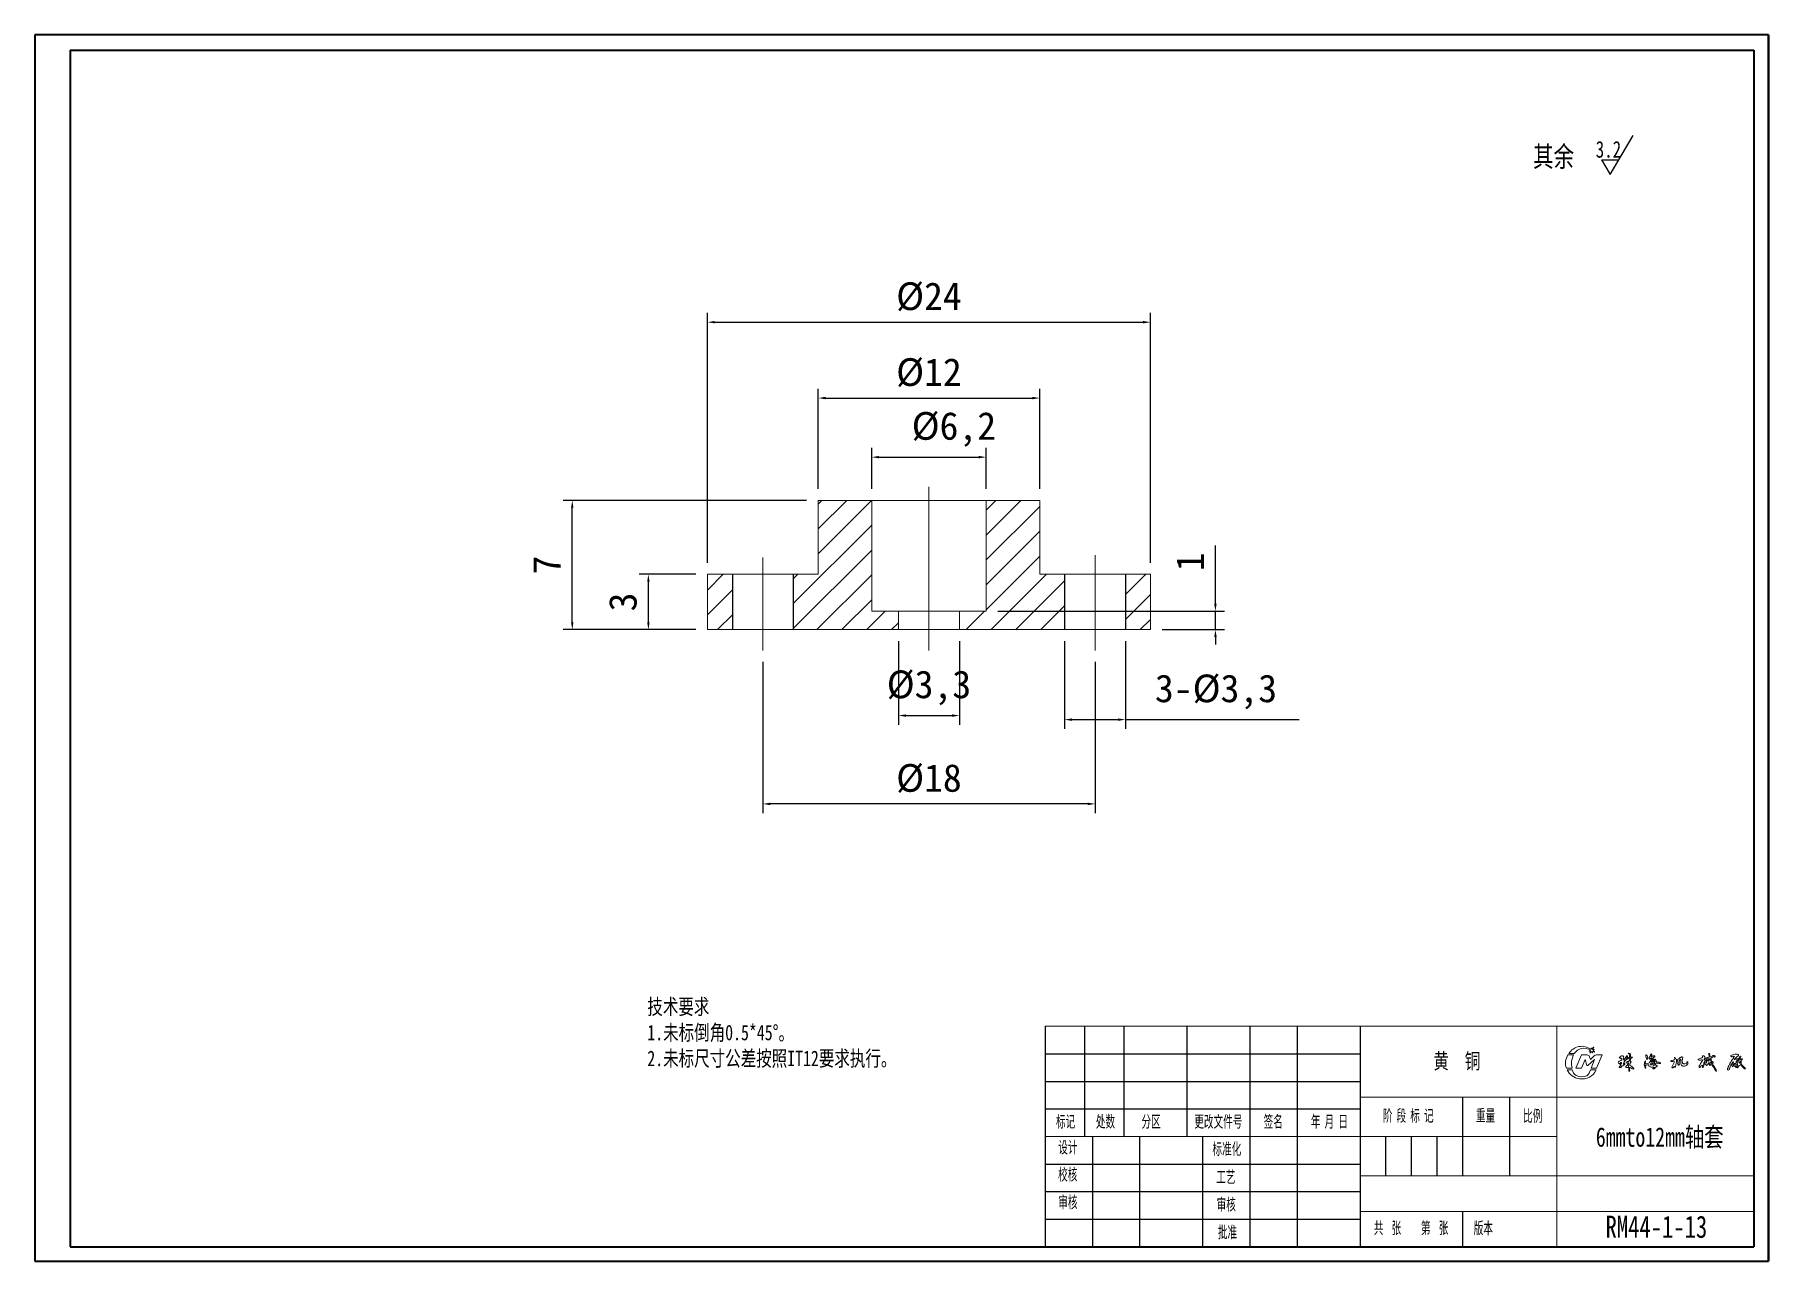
# Model space of a CAD drawing. Header units: millimetres. Extents: x 1999.8 to 2093.7, y 8.2 to 74.6.
import ezdxf

# ---------------------------------------------------------------- set-up
doc = ezdxf.new("R2010")
doc.units = ezdxf.units.MM
doc.header["$PDSIZE"] = -1
doc.linetypes.add('ACAD_ISO04W100', pattern=[30, 24, -3, 0, -3])
for name, color, linetype in [('10', 7, 'Continuous'), ('5', 7, 'Continuous'), ('9', 7, 'Continuous')]:
    doc.layers.add(name, color=color, linetype=linetype)
doc.layers.add('中心线', color=6, linetype='ACAD_ISO04W100', lineweight=0)
doc.layers.add('尺寸线', color=100, linetype='Continuous', lineweight=5)
doc.styles.add('SLDTEXTSTYLE1', font='TXT', dxfattribs={"width": 0.6, "bigfont": 'bigfont'})
doc.dimstyles.new('Annotative', dxfattribs={"dimscale": 0, "dimtxt": 2.5, "dimasz": 2.5, "dimexe": 1.25, "dimexo": 0.625, "dimtad": 1, "dimtxsty": 'Standard', "dimcen": 2.5, "dimadec": 0, "dimazin": 0, "dimtfac": 1, "dimtmove": 0, "dimatfit": 3, "dimfxl": 1, "dimarcsym": 0})

# ---------------------------------------------------------------- blocks, each defined once
blk = doc.blocks.new('*D42')
at = {"layer": 'Defpoints', "color": 0, "transparency": 16777216}
for p in [(2051.296, 51.731), (2045.096, 49.39), (2051.296, 49.39)]:
    blk.add_point(p, dxfattribs=at)
at = {"layer": '尺寸线', "color": 0, "lineweight": -2, "transparency": 16777216}
for p, q in [((2045.096, 50.015), (2045.096, 52.231)), ((2045.496, 51.731), (2050.896, 51.731)), ((2051.296, 50.015), (2051.296, 52.231))]:
    blk.add_line(p, q, dxfattribs=at)
at = {"layer": '尺寸线', "color": 0, "transparency": 16777216}
for points in [[(2045.496, 51.798), (2045.496, 51.665), (2045.096, 51.731)], [(2050.896, 51.798), (2050.896, 51.665), (2051.296, 51.731)]]:
    blk.add_solid(points, dxfattribs=at)
at = {"layer": '尺寸线', "color": 0, "transparency": 16777216, "insert": (2049.547, 53.231), "char_height": 1.5, "attachment_point": 5}
blk.add_mtext('%%C6,2', dxfattribs=at)
blk = doc.blocks.new('*D43')
at = {"layer": 'Defpoints', "color": 0, "transparency": 16777216}
for p in [(2054.196, 54.932), (2042.196, 49.39), (2054.196, 49.39)]:
    blk.add_point(p, dxfattribs=at)
at = {"layer": '尺寸线', "color": 0, "lineweight": -2, "transparency": 16777216}
for p, q in [((2042.196, 50.015), (2042.196, 55.432)), ((2054.196, 50.015), (2054.196, 55.432)), ((2042.596, 54.932), (2053.796, 54.932))]:
    blk.add_line(p, q, dxfattribs=at)
at = {"layer": '尺寸线', "color": 0, "transparency": 16777216}
for points in [[(2042.596, 54.999), (2042.596, 54.866), (2042.196, 54.932)], [(2053.796, 54.999), (2053.796, 54.866), (2054.196, 54.932)]]:
    blk.add_solid(points, dxfattribs=at)
at = {"layer": '尺寸线', "color": 0, "transparency": 16777216, "insert": (2048.196, 56.307), "char_height": 1.5, "attachment_point": 5}
blk.add_mtext('%%C12', dxfattribs=at)
blk = doc.blocks.new('*D47')
at = {"layer": 'Defpoints', "color": 0, "transparency": 16777216}
for p in [(2046.546, 42.39), (2049.846, 42.39), (2049.846, 37.737)]:
    blk.add_point(p, dxfattribs=at)
at = {"layer": '尺寸线', "color": 0, "lineweight": -2, "transparency": 16777216}
for p, q in [((2046.546, 41.765), (2046.546, 37.237)), ((2049.846, 41.765), (2049.846, 37.237)), ((2046.946, 37.737), (2049.446, 37.737))]:
    blk.add_line(p, q, dxfattribs=at)
at = {"layer": '尺寸线', "color": 0, "transparency": 16777216}
for points in [[(2046.946, 37.804), (2046.946, 37.671), (2046.546, 37.737)], [(2049.446, 37.804), (2049.446, 37.671), (2049.846, 37.737)]]:
    blk.add_solid(points, dxfattribs=at)
at = {"layer": '尺寸线', "color": 0, "transparency": 16777216, "insert": (2048.196, 39.237), "char_height": 1.5, "attachment_point": 5}
blk.add_mtext('%%C3,3', dxfattribs=at)
blk = doc.blocks.new('*D49')
at = {"layer": 'Defpoints', "color": 0, "transparency": 16777216}
for p in [(2055.546, 42.39), (2058.846, 42.39), (2058.846, 37.518)]:
    blk.add_point(p, dxfattribs=at)
at = {"layer": '尺寸线', "color": 0, "lineweight": -2, "transparency": 16777216}
for p, q in [((2055.546, 41.765), (2055.546, 37.018)), ((2058.846, 41.765), (2058.846, 37.018)), ((2055.946, 37.518), (2058.446, 37.518)), ((2058.846, 37.518), (2068.246, 37.518))]:
    blk.add_line(p, q, dxfattribs=at)
at = {"layer": '尺寸线', "color": 0, "transparency": 16777216}
for points in [[(2055.946, 37.585), (2055.946, 37.451), (2055.546, 37.518)], [(2058.446, 37.585), (2058.446, 37.451), (2058.846, 37.518)]]:
    blk.add_solid(points, dxfattribs=at)
at = {"layer": '尺寸线', "color": 0, "transparency": 16777216, "insert": (2063.746, 39.018), "char_height": 1.5, "attachment_point": 5}
blk.add_mtext('3-%%C3,3', dxfattribs=at)
blk = doc.blocks.new('*D46')
at = {"layer": 'Defpoints', "color": 0, "transparency": 16777216}
for p in [(2039.196, 41.269), (2057.196, 41.269), (2039.196, 32.954)]:
    blk.add_point(p, dxfattribs=at)
at = {"layer": '尺寸线', "color": 0, "lineweight": -2, "transparency": 16777216}
for p, q in [((2039.196, 40.644), (2039.196, 32.454)), ((2057.196, 40.644), (2057.196, 32.454)), ((2056.796, 32.954), (2039.596, 32.954))]:
    blk.add_line(p, q, dxfattribs=at)
at = {"layer": '尺寸线', "color": 0, "transparency": 16777216}
for points in [[(2039.596, 33.021), (2039.596, 32.887), (2039.196, 32.954)], [(2056.796, 33.021), (2056.796, 32.887), (2057.196, 32.954)]]:
    blk.add_solid(points, dxfattribs=at)
at = {"layer": '尺寸线', "color": 0, "transparency": 16777216, "insert": (2048.196, 34.329), "char_height": 1.5, "attachment_point": 5}
blk.add_mtext('%%C18', dxfattribs=at)
blk = doc.blocks.new('*D45')
at = {"layer": 'Defpoints', "color": 0, "transparency": 16777216}
for p in [(2028.875, 49.39), (2042.196, 49.39), (2036.196, 42.39)]:
    blk.add_point(p, dxfattribs=at)
at = {"layer": '尺寸线', "color": 0, "lineweight": -2, "transparency": 16777216}
for p, q in [((2041.571, 49.39), (2028.375, 49.39)), ((2028.875, 42.79), (2028.875, 48.99)), ((2035.571, 42.39), (2028.375, 42.39))]:
    blk.add_line(p, q, dxfattribs=at)
at = {"layer": '尺寸线', "color": 0, "transparency": 16777216}
for points in [[(2028.808, 48.99), (2028.941, 48.99), (2028.875, 49.39)], [(2028.808, 42.79), (2028.941, 42.79), (2028.875, 42.39)]]:
    blk.add_solid(points, dxfattribs=at)
at = {"layer": '尺寸线', "color": 0, "transparency": 16777216, "insert": (2027.5, 45.89), "char_height": 1.5, "attachment_point": 5, "rotation": 90}
blk.add_mtext('7', dxfattribs=at)
blk = doc.blocks.new('*D44')
at = {"layer": 'Defpoints', "color": 0, "transparency": 16777216}
for p in [(2032.999, 45.39), (2036.196, 45.39), (2036.196, 42.39)]:
    blk.add_point(p, dxfattribs=at)
at = {"layer": '尺寸线', "color": 0, "lineweight": -2, "transparency": 16777216}
for p, q in [((2035.571, 45.39), (2032.499, 45.39)), ((2032.999, 42.79), (2032.999, 44.99)), ((2035.571, 42.39), (2032.499, 42.39))]:
    blk.add_line(p, q, dxfattribs=at)
at = {"layer": '尺寸线', "color": 0, "transparency": 16777216}
for points in [[(2032.933, 44.99), (2033.066, 44.99), (2032.999, 45.39)], [(2032.933, 42.79), (2033.066, 42.79), (2032.999, 42.39)]]:
    blk.add_solid(points, dxfattribs=at)
at = {"layer": '尺寸线', "color": 0, "transparency": 16777216, "insert": (2031.624, 43.89), "char_height": 1.5, "attachment_point": 5, "rotation": 90}
blk.add_mtext('3', dxfattribs=at)
blk = doc.blocks.new('*D48')
at = {"layer": 'Defpoints', "color": 0, "transparency": 16777216}
for p in [(2051.296, 43.39), (2060.196, 42.39), (2063.715, 42.39)]:
    blk.add_point(p, dxfattribs=at)
at = {"layer": '尺寸线', "color": 0, "lineweight": -2, "transparency": 16777216}
for p, q in [((2063.715, 43.79), (2063.715, 46.939)), ((2051.921, 43.39), (2064.215, 43.39)), ((2063.715, 42.39), (2063.715, 43.39)), ((2060.821, 42.39), (2064.215, 42.39)), ((2063.715, 41.99), (2063.715, 41.59))]:
    blk.add_line(p, q, dxfattribs=at)
at = {"layer": '尺寸线', "color": 0, "transparency": 16777216}
for points in [[(2063.648, 43.79), (2063.781, 43.79), (2063.715, 43.39)], [(2063.648, 41.99), (2063.781, 41.99), (2063.715, 42.39)]]:
    blk.add_solid(points, dxfattribs=at)
at = {"layer": '尺寸线', "color": 0, "transparency": 16777216, "insert": (2062.34, 46.064), "char_height": 1.5, "attachment_point": 5, "rotation": 90}
blk.add_mtext('1', dxfattribs=at)
blk = doc.blocks.new('*D56')
at = {"layer": 'Defpoints', "color": 0, "transparency": 16777216}
for p in [(2060.196, 59.04), (2036.196, 45.39), (2060.196, 45.39)]:
    blk.add_point(p, dxfattribs=at)
at = {"layer": '尺寸线', "color": 0, "lineweight": -2, "transparency": 16777216}
for p, q in [((2036.196, 46.015), (2036.196, 59.54)), ((2060.196, 46.015), (2060.196, 59.54)), ((2036.596, 59.04), (2059.796, 59.04))]:
    blk.add_line(p, q, dxfattribs=at)
at = {"layer": '尺寸线', "color": 0, "transparency": 16777216}
for points in [[(2036.596, 59.107), (2036.596, 58.974), (2036.196, 59.04)], [(2059.796, 59.107), (2059.796, 58.974), (2060.196, 59.04)]]:
    blk.add_solid(points, dxfattribs=at)
at = {"layer": '尺寸线', "color": 0, "transparency": 16777216, "insert": (2048.196, 60.415), "char_height": 1.5, "attachment_point": 5}
blk.add_mtext('%%C24', dxfattribs=at)

msp = doc.modelspace()

# ---------------------------------------------------------------- hatches: boundary and pattern name
h = msp.add_hatch()
h.set_pattern_fill('ANSI31', color=3, scale=0.3)
h.set_pattern_definition([(45, (-151.8306, -29.987), (-0.6735192, 0.6735192), [])])
h.paths.add_polyline_path([(2051.296, 43.39), (2049.846, 43.39), (2049.846, 42.39), (2055.546, 42.39), (2055.546, 45.39), (2054.196, 45.39), (2054.196, 49.39), (2051.296, 49.39)])
h.paths.add_polyline_path([(2042.196, 45.39), (2040.846, 45.39), (2040.846, 42.39), (2046.546, 42.39), (2046.546, 43.39), (2045.096, 43.39), (2045.096, 49.39), (2042.196, 49.39)])
h.paths.add_polyline_path([(2037.546, 45.39), (2036.196, 45.39), (2036.196, 42.39), (2037.546, 42.39)])
h.paths.add_polyline_path([(2058.846, 42.39), (2060.196, 42.39), (2060.196, 45.39), (2058.846, 45.39)])

# ---------------------------------------------------------------- linework, layer by layer
for p, q in [((2085.104, 67.041), (2086.35, 69.158)), ((2084.635, 67.84), (2085.104, 67.041)), ((2084.635, 67.84), (2085.574, 67.84)), ((2037.546, 45.39), (2037.546, 42.39)), ((2040.846, 45.39), (2040.846, 42.39)), ((2055.546, 45.39), (2055.546, 42.39)), ((2058.846, 45.39), (2058.846, 42.39))]:
    msp.add_line(p, q)
at = {"color": 7, "linetype": 'Continuous', "lineweight": 15}
for p, q in [((2042.196, 45.39), (2042.196, 49.39)), ((2042.196, 49.39), (2045.096, 49.39)), ((2045.096, 43.39), (2045.096, 49.39)), ((2045.096, 49.39), (2051.296, 49.39)), ((2051.296, 49.39), (2051.296, 43.39)), ((2051.296, 49.39), (2054.196, 49.39)), ((2054.196, 49.39), (2054.196, 45.39)), ((2036.196, 42.39), (2036.196, 45.39)), ((2036.196, 45.39), (2042.196, 45.39)), ((2054.196, 45.39), (2060.196, 45.39)), ((2060.196, 45.39), (2060.196, 42.39)), ((2045.096, 43.39), (2046.546, 43.39)), ((2046.546, 42.39), (2046.546, 43.39)), ((2046.546, 43.39), (2049.846, 43.39)), ((2049.846, 43.39), (2049.846, 42.39)), ((2049.846, 43.39), (2051.296, 43.39)), ((2046.546, 42.39), (2036.196, 42.39)), ((2049.846, 42.39), (2046.546, 42.39)), ((2060.196, 42.39), (2049.846, 42.39))]:
    msp.add_line(p, q, dxfattribs=at)
at = {"layer": '10', "color": 7, "lineweight": 15}
for p, q in [((2082.211, 20.917), (2082.211, 14.946)), ((2071.549, 17.078), (2092.874, 17.078)), ((2054.488, 14.946), (2082.211, 14.946)), ((2082.211, 14.946), (2082.211, 8.975)), ((2071.549, 12.813), (2092.874, 12.813)), ((2071.549, 10.89), (2092.874, 10.89))]:
    msp.add_line(p, q, dxfattribs=at)
at = {"layer": '5', "color": 7, "lineweight": 15}
for p, q in [((2054.488, 20.917), (2092.874, 20.917)), ((2054.488, 20.917), (2092.874, 20.917)), ((2084.051, 19.668), (2084.06, 19.731)), ((2084.073, 19.734), (2084.109, 19.673)), ((2084.109, 19.673), (2084.2, 19.787)), ((2084.205, 19.784), (2084.15, 19.654)), ((2082.809, 19.362), (2083.118, 19.362)), ((2083.155, 19.434), (2082.856, 19.435)), ((2083.242, 18.638), (2083.539, 19.359)), ((2083.539, 19.359), (2083.842, 19.359)), ((2083.741, 19.114), (2083.54, 18.638)), ((2083.828, 18.789), (2083.741, 19.114)), ((2083.891, 18.789), (2083.828, 18.789)), ((2084.25, 19.105), (2083.891, 18.789)), ((2083.96, 19.575), (2084.028, 19.62)), ((2084.044, 19.57), (2083.962, 19.57)), ((2083.984, 19.263), (2084.024, 19.121)), ((2083.998, 19.454), (2084.044, 19.57)), ((2084.087, 19.549), (2084.003, 19.451)), ((2084.024, 19.121), (2084.226, 19.311)), ((2084.061, 18.636), (2084.25, 19.105)), ((2084.125, 19.483), (2084.087, 19.549)), ((2084.139, 19.554), (2084.138, 19.486)), ((2084.237, 19.519), (2084.139, 19.554)), ((2084.15, 19.654), (2084.222, 19.652)), ((2084.223, 19.647), (2084.169, 19.606)), ((2084.169, 19.606), (2084.244, 19.531)), ((2084.359, 19.359), (2084.66, 19.359)), ((2084.66, 19.359), (2084.361, 18.636)), ((2085.649, 18.939), (2085.64, 18.928)), ((2085.68, 18.89), (2085.666, 18.847)), ((2085.676, 18.819), (2085.711, 18.921)), ((2085.701, 19.069), (2085.72, 19.08)), ((2085.73, 19.168), (2085.712, 19.178)), ((2085.837, 19.084), (2085.857, 19.081)), ((2085.841, 18.88), (2085.855, 18.896)), ((2085.855, 18.896), (2085.876, 18.894)), ((2085.961, 18.94), (2085.959, 18.96)), ((2085.98, 18.933), (2085.961, 18.94)), ((2085.99, 19.209), (2085.998, 19.192)), ((2086.092, 18.921), (2086.08, 18.934)), ((2086.097, 18.805), (2086.097, 18.82)), ((2086.104, 18.647), (2086.097, 18.805)), ((2086.135, 19.169), (2086.116, 19.177)), ((2086.224, 19.193), (2086.205, 19.185)), ((2086.99, 19.028), (2087.005, 19.037)), ((2087.008, 18.791), (2087.006, 18.77)), ((2087.025, 18.802), (2087.008, 18.791)), ((2087.036, 19.356), (2087.054, 19.366)), ((2087.054, 19.366), (2087.073, 19.356)), ((2087.184, 18.816), (2087.17, 18.83)), ((2087.183, 18.794), (2087.184, 18.816)), ((2087.304, 19.307), (2087.301, 19.285)), ((2087.338, 19.335), (2087.304, 19.307)), ((2087.315, 18.976), (2087.322, 18.967)), ((2087.32, 19.416), (2087.342, 19.412)), ((2087.361, 19.118), (2087.328, 18.99)), ((2087.34, 18.818), (2087.352, 18.835)), ((2087.351, 19.182), (2087.345, 19.198)), ((2087.358, 18.879), (2087.373, 18.889)), ((2087.361, 19.034), (2087.373, 19.09)), ((2087.399, 19.044), (2087.373, 19.027)), ((2087.384, 19.019), (2087.397, 19.028)), ((2087.405, 19.029), (2087.414, 19.022)), ((2087.488, 18.972), (2087.481, 18.927)), ((2087.495, 18.899), (2087.508, 19.002)), ((2087.634, 18.788), (2087.643, 18.773)), ((2087.821, 18.923), (2087.818, 18.901)), ((2088.391, 19.014), (2088.38, 19.025)), ((2088.497, 19.014), (2088.47, 19)), ((2088.564, 19.016), (2088.546, 19.028)), ((2088.568, 18.99), (2088.564, 19.016)), ((2088.587, 19.201), (2088.593, 19.224)), ((2088.593, 19.224), (2088.615, 19.224)), ((2088.694, 19.101), (2088.712, 19.082)), ((2088.759, 19.131), (2088.755, 19.108)), ((2088.792, 18.811), (2088.815, 18.809)), ((2088.859, 19.077), (2088.871, 19.097)), ((2088.904, 19.131), (2088.919, 19.12)), ((2090.093, 18.787), (2090.089, 18.809)), ((2090.091, 19.238), (2090.093, 19.287)), ((2090.195, 19.091), (2090.213, 19.084)), ((2090.227, 19.013), (2090.211, 19.008)), ((2090.25, 19.221), (2090.25, 19.201)), ((2090.318, 19.103), (2090.262, 19.045)), ((2090.3, 18.844), (2090.281, 18.855)), ((2090.323, 18.79), (2090.302, 18.794)), ((2090.312, 19.031), (2090.344, 19.065)), ((2090.432, 19.158), (2090.376, 19.141)), ((2090.426, 19.113), (2090.456, 19.118)), ((2090.433, 18.912), (2090.428, 18.934)), ((2090.43, 19.038), (2090.43, 19.056)), ((2090.432, 19.424), (2090.439, 19.442)), ((2090.442, 19.403), (2090.432, 19.424)), ((2090.541, 19.176), (2090.432, 19.158)), ((2090.458, 18.852), (2090.441, 18.841)), ((2090.452, 19.333), (2090.442, 19.403)), ((2090.494, 18.891), (2090.458, 18.852)), ((2090.461, 19.117), (2090.48, 19.099)), ((2090.484, 18.844), (2090.519, 18.85)), ((2090.507, 18.955), (2090.503, 18.951)), ((2090.505, 19.05), (2090.528, 19.057)), ((2090.514, 19.265), (2090.53, 19.25)), ((2090.596, 18.987), (2090.599, 18.964)), ((2090.599, 18.964), (2090.619, 18.947)), ((2090.634, 19.009), (2090.655, 19.003)), ((2090.66, 18.894), (2090.648, 18.875)), ((2090.659, 19.337), (2090.649, 19.315)), ((2090.649, 19.315), (2090.666, 19.296)), ((2090.79, 19.28), (2090.781, 19.303)), ((2091.789, 18.961), (2091.783, 18.977)), ((2091.786, 18.808), (2091.79, 18.83)), ((2091.815, 18.772), (2091.786, 18.808)), ((2091.828, 19.107), (2091.85, 19.104)), ((2091.931, 19.029), (2091.921, 19.005)), ((2092.086, 19.03), (2092.063, 19.031)), ((2092.117, 19.148), (2092.108, 19.124)), ((2092.108, 19.124), (2092.116, 19.108)), ((2092.159, 19.291), (2092.173, 19.272)), ((2092.249, 19.141), (2092.265, 19.124)), ((2083.034, 18.638), (2082.727, 18.637)), ((2082.77, 18.558), (2083.046, 18.558)), ((2083.54, 18.638), (2083.242, 18.638)), ((2084.039, 18.558), (2084.342, 18.558)), ((2084.361, 18.636), (2084.061, 18.636)), ((2085.58, 18.68), (2085.586, 18.699)), ((2085.952, 18.68), (2085.938, 18.696)), ((2086.083, 18.782), (2086.089, 18.69)), ((2086.12, 18.481), (2086.109, 18.498)), ((2086.16, 18.506), (2086.159, 18.487)), ((2086.387, 18.629), (2086.379, 18.613)), ((2087.009, 18.648), (2086.991, 18.65)), ((2087.021, 18.664), (2087.009, 18.648)), ((2087.407, 18.621), (2087.408, 18.64)), ((2087.558, 18.702), (2087.54, 18.696)), ((2087.629, 18.732), (2087.622, 18.712)), ((2088.498, 18.666), (2088.48, 18.661)), ((2088.579, 18.74), (2088.56, 18.74)), ((2088.584, 18.713), (2088.579, 18.74)), ((2088.629, 18.701), (2088.609, 18.69)), ((2089.975, 18.695), (2089.958, 18.678)), ((2090.134, 18.688), (2090.122, 18.672)), ((2090.849, 18.488), (2090.828, 18.482)), ((2091.903, 18.772), (2091.886, 18.757))]:
    msp.add_line(p, q, dxfattribs=at)
for centre, radius, start, end in [((2083.562, 18.995), 0.832, 53.99854, 148.11308), ((2083.682, 19.102), 0.623, 56.30183, 147.72417), ((2084.067, 19.73), 0.00738, 30.5695, 172.24527), ((2084.203, 19.785), 0.00295, 336.84757, 141.15035), ((2083.529, 18.914), 0.848, 148.10678, 199.0712), ((2084.035, 18.888), 1.032, 152.64769, 194.03749), ((2083.852, 19.22), 0.139, 17.84837, 94.25997), ((2083.962, 19.573), 0.00295, 123.59808, 270), ((2084.001, 19.453), 0.00295, 158.25924, 319.48501), ((2084.131, 19.486), 0.00738, 210.0475, 359.33925), ((2084.222, 19.649), 0.00295, 306.89987, 88.42974), ((2084.377, 19.103), 0.256, 93.88116, 125.93911), ((2084.239, 19.526), 0.00738, 250.62338, 44.9943), ((2085.603, 18.955), 0.0642, 111.73471, 250.43201), ((2085.431, 19.352), 0.368, 293.74076, 304.37866), ((2085.49, 18.703), 0.212, 52.03613, 64.44068), ((2085.652, 19.19), 0.0623, 115.88205, 173.9154), ((2085.643, 19.274), 0.0944, 235.55963, 273.09561), ((2085.902, 19.179), 0.418, 227.57647, 233.63482), ((2085.653, 19.244), 0.0285, 90.16643, 177.15274), ((2085.711, 18.935), 0.135, 94.00789, 122.49705), ((2085.665, 18.924), 0.025, 171.39316, 285.58996), ((2085.684, 19.306), 0.131, 254.45682, 282.35154), ((2085.668, 18.929), 0.0215, 67.96471, 152.63215), ((2085.711, 19.235), 0.0696, 95.00357, 146.77594), ((2085.659, 18.849), 0.00795, 236.67345, 342.78491), ((2085.583, 18.847), 0.097, 317.34984, 342.87309), ((2085.672, 18.892), 0.00795, 342.78491, 91.18323), ((2085.646, 19.065), 0.119, 284.42988, 294.48738), ((2085.696, 18.945), 0.0108, 338.4925, 93.47325), ((2085.742, 19.273), 0.0478, 40.56591, 139.98771), ((2085.69, 18.927), 0.022, 345.40153, 40.67624), ((2085.606, 19.121), 0.121, 340.21454, 1.49825), ((2085.629, 19.152), 0.102, 343.75878, 9.03261), ((2085.647, 19.04), 0.295, 55.36323, 63.54781), ((2085.442, 19.342), 0.657, 300.69424, 306.31765), ((2085.719, 18.944), 0.121, 317.22654, 337.38014), ((2085.812, 18.894), 0.0327, 262.75607, 335.03996), ((2086.026, 19.375), 0.231, 203.40216, 213.911), ((2086.001, 19.157), 0.179, 170.36434, 204.19773), ((2085.751, 19.231), 0.0854, 328.87571, 9.96208), ((2085.757, 18.956), 0.0943, 321.28638, 0.14287), ((2086.006, 18.64), 0.245, 125.14715, 135.17814), ((2085.888, 18.965), 0.0379, 96.06335, 192.77441), ((2085.751, 19.138), 0.121, 331.4243, 351.08691), ((2085.85, 18.872), 0.035, 295.09104, 39.4683), ((2085.925, 19.099), 0.0581, 117.42123, 158.79048), ((2085.936, 19.002), 0.0689, 90.76751, 143.3679), ((2085.841, 19.02), 0.0466, 338.26911, 30.74864), ((2085.953, 19.141), 0.0556, 126.9119, 170.0414), ((2085.653, 19.312), 0.295, 334.47962, 342.72974), ((2086.14, 19.117), 0.232, 131.13318, 152.18921), ((2085.866, 19.225), 0.168, 294.24208, 316.26159), ((2086.034, 18.875), 0.114, 99.81165, 131.03223), ((2085.683, 19.053), 0.414, 315.43317, 324.4382), ((2086.029, 19.005), 0.0873, 235.83347, 305.07277), ((2086.023, 19.285), 0.0362, 71.26752, 170.74483), ((2086.205, 18.894), 0.305, 127.31067, 135.32762), ((2086.112, 19.176), 0.126, 145.51709, 164.82413), ((2086.067, 19.061), 0.147, 93.20974, 117.52757), ((2085.818, 19.399), 0.243, 321.3255, 331.19696), ((2086.043, 18.959), 0.0398, 72.56929, 135.4047), ((2085.982, 19.239), 0.11, 290.38055, 312.91964), ((2087.336, 17.739), 1.698, 138.66815, 140.81882), ((2086.009, 19.303), 0.0307, 316.66988, 32.3132), ((2086.058, 19.064), 0.0679, 267.43343, 338.97668), ((2086.064, 19.243), 0.0848, 264.95169, 308.03305), ((2086.107, 19.143), 0.0808, 81.92744, 126.67163), ((2085.988, 18.936), 0.105, 314.20692, 351.58046), ((2086.047, 18.817), 0.0275, 312.80177, 359.72413), ((2086.076, 18.799), 0.01, 191.77564, 274.76943), ((2086.086, 18.814), 0.0121, 30.37273, 163.99607), ((2086.076, 18.781), 0.00795, 3.57579, 82.82114), ((2086.103, 19.423), 0.0276, 66.69586, 147.69693), ((2086.075, 19.395), 0.0428, 25.63936, 82.80869), ((2085.909, 19.29), 0.239, 356.13915, 31.29985), ((2086.111, 19.368), 0.0806, 12.6009, 87.89792), ((2086.104, 19.266), 0.0445, 288.53917, 10.41098), ((2087.433, 18.863), 1.323, 169.54971, 172.32807), ((2085.938, 19.146), 0.199, 347.61238, 6.50537), ((2086.3, 18.831), 0.134, 166.95309, 194.40932), ((2085.671, 19.081), 0.545, 336.20184, 340.66322), ((2086.372, 19.066), 0.336, 233.13321, 244.16571), ((2086.277, 19.047), 0.0934, 159.46151, 185.23184), ((2086.334, 19.167), 0.198, 220.65354, 233.05021), ((2086.227, 18.907), 0.0424, 130.87673, 189.16745), ((2086.054, 19.317), 0.152, 346.7386, 26.84101), ((2086.524, 19.063), 0.334, 166.56195, 177.22767), ((2086.315, 19.147), 0.117, 161.24927, 183.02782), ((2086.176, 18.99), 0.0555, 294.8967, 339.12946), ((2086.253, 19.272), 0.0513, 169.41921, 216.93768), ((2086.243, 19.373), 0.135, 256.37479, 283.87397), ((2085.748, 18.84), 0.497, 15.08818, 19.81229), ((2086.235, 19.315), 0.122, 264.49128, 284.4301), ((2085.76, 19.931), 0.892, 304.54577, 308.42677), ((2086.285, 19.194), 0.0481, 52.06811, 100.59966), ((2087.055, 18.847), 0.109, 172.67696, 206.24608), ((2086.517, 18.973), 0.444, 345.35926, 353.68154), ((2087.677, 18.885), 0.725, 186.8083, 198.94544), ((2087.106, 18.889), 0.152, 150.43685, 166.48195), ((2086.71, 19.064), 0.282, 339.33731, 352.68595), ((2087.095, 18.907), 0.105, 165.44538, 199.15041), ((2086.869, 18.999), 0.142, 332.22312, 15.46446), ((2086.822, 19.81), 0.953, 280.54822, 288.24676), ((2086.991, 19.3), 0.499, 273.97991, 278.85581), ((2087.13, 19.32), 0.101, 159.05098, 196.84599), ((2087.34, 19.299), 0.307, 181.72603, 206.7303), ((2087.648, 19.367), 0.617, 199.4082, 203.32193), ((2087.152, 18.669), 0.162, 83.52515, 121.48032), ((2087.112, 19.356), 0.0394, 179.85433, 247.00262), ((2087.028, 19.219), 0.111, 298.71089, 345.13535), ((2086.933, 19.221), 0.191, 4.16649, 30.95386), ((2087.085, 19.147), 0.245, 278.35182, 308.34024), ((2087.406, 19.287), 0.287, 190.29648, 199.45662), ((2087.243, 18.787), 0.0601, 172.86773, 253.42089), ((2087.44, 19.151), 0.234, 144.34957, 170.68907), ((2086.858, 19.064), 0.372, 13.13159, 19.52313), ((2087.246, 19.173), 0.0347, 224.4428, 331.22424), ((2087.16, 19.013), 0.0961, 322.56195, 347.73017), ((2085.931, 20.025), 1.512, 330.76649, 333.99261), ((2087.43, 18.92), 0.191, 144.60088, 157.4718), ((2087.297, 18.856), 0.033, 147.82, 225.32738), ((2087.441, 18.47), 0.439, 91.09513, 113.0134), ((2087.398, 19.233), 0.419, 252.69997, 262.0361), ((2087.156, 19.098), 0.137, 330.18511, 347.99972), ((2087.316, 19.144), 0.0415, 102.74047, 162.33987), ((2086.193, 20.036), 1.286, 328.44852, 331.21479), ((2087.751, 18.833), 0.517, 143.38742, 152.8231), ((2087.333, 19.339), 0.0627, 239.46341, 298.59173), ((2087.337, 19.158), 0.0409, 78.85274, 139.1547), ((2087.413, 18.9), 0.124, 133.38991, 142.03165), ((2087.346, 19.071), 0.106, 256.87561, 276.74517), ((2087.086, 19.262), 0.277, 334.36531, 343.16404), ((2087.298, 19.384), 0.0634, 309.16772, 348.94294), ((2086.928, 19.199), 0.465, 21.79876, 27.21515), ((2087.495, 18.836), 0.143, 162.46075, 180.49175), ((2087.363, 18.984), 0.0192, 257.35369, 8.59842), ((2087.496, 19.048), 0.152, 135.77568, 152.49696), ((2087.369, 19.033), 0.00787, 174.36274, 305.45423), ((2087.366, 19.347), 0.0636, 267.65225, 307.84646), ((2087.401, 19.071), 0.034, 132.13492, 147.01586), ((2087.338, 18.796), 0.0998, 30.60002, 69.33977), ((2087.411, 19.064), 0.0457, 87.96358, 135.13708), ((2087.389, 19.012), 0.00787, 128.13944, 185.70466), ((2087.551, 19.005), 0.17, 177.83307, 186.1836), ((2087.894, 18.882), 0.575, 145.28134, 151.83317), ((2087.402, 19.022), 0.00787, 62.84712, 128.13944), ((2087.37, 19.093), 0.0565, 300.7695, 314.15184), ((2087.464, 19.077), 0.228, 94.04097, 105.21873), ((2087.524, 18.849), 0.234, 110.46738, 119.5821), ((2086.461, 19.088), 0.993, 343.36215, 345.88869), ((2087.453, 18.853), 0.0634, 230.0997, 288.7629), ((2087.284, 19.381), 0.3, 295.31345, 303.35768), ((2087.593, 19.16), 0.226, 217.59684, 226.2384), ((2087.402, 19.259), 0.053, 291.27437, 335.76256), ((2087.386, 19.143), 0.238, 281.26614, 291.01765), ((2087.466, 19.011), 0.0325, 206.74106, 293.2294), ((2087.471, 19.04), 0.0396, 358.35224, 134.77651), ((2087.56, 18.897), 0.423, 99.23738, 105.30645), ((2087.484, 19.071), 0.0685, 48.73299, 120.01574), ((2087.465, 19.335), 0.0986, 261.14893, 286.60528), ((2087.473, 18.928), 0.00787, 255.96963, 351.74296), ((2087.454, 18.822), 0.0355, 304.08962, 16.85772), ((2087.48, 18.974), 0.00787, 351.74296, 101.99256), ((2087.332, 18.883), 0.164, 341.9753, 5.65657), ((2087.489, 19.272), 0.0424, 29.98959, 85.48529), ((2087.398, 19.335), 0.134, 315.36404, 341.91805), ((2087.399, 19.028), 0.111, 346.49377, 5.8595), ((2087.485, 19.031), 0.102, 28.24187, 64.4197), ((2087.762, 18.827), 0.212, 155.57345, 184.64559), ((2087.587, 18.861), 0.0627, 234.80046, 273.26907), ((2087.593, 18.852), 0.0667, 74.17181, 110.67067), ((2087.553, 19.053), 0.0341, 338.24435, 50.47087), ((2087.634, 19.022), 0.053, 160.09577, 229.41631), ((2087.553, 18.553), 0.248, 71.13597, 81.36517), ((2087.649, 19.295), 0.317, 261.08588, 268.85479), ((2087.637, 18.694), 0.224, 74.94063, 96.59662), ((2087.499, 17.785), 1.202, 78.08665, 83.14928), ((2087.808, 19.186), 0.299, 247.66272, 259.89858), ((2087.741, 18.859), 0.102, 38.77309, 86.38804), ((2087.775, 18.976), 0.0861, 256.86653, 299.54845), ((2088.41, 19.02), 0.031, 88.61056, 171.00204), ((2088.509, 19.454), 0.456, 255.08217, 265.17792), ((2088.221, 19.891), 0.861, 282.75949, 289.69337), ((2087.814, 19.198), 0.781, 326.89245, 332.27689), ((2088.343, 19.639), 0.645, 283.87896, 288.39849), ((2088.23, 19.037), 0.342, 323.66249, 352.08888), ((2088.502, 19.17), 0.0904, 275.53426, 19.80089), ((2088.509, 19.124), 0.145, 8.57633, 43.3212), ((2088.462, 18.78), 0.185, 334.88556, 4.48875), ((2089.178, 18.79), 0.532, 174.6877, 179.49849), ((2089.097, 18.747), 0.458, 150.74152, 168.3445), ((2088.713, 19.159), 0.0611, 192.53939, 251.94565), ((2088.785, 19.002), 0.0933, 157.77031, 200.13057), ((2088.639, 19.08), 0.0734, 324.71284, 1.10896), ((2087.695, 19.044), 1.066, 353.37041, 358.4457), ((2088.9, 18.911), 0.147, 176.21977, 222.91089), ((2088.494, 19.046), 0.268, 353.22326, 13.37655), ((2088.843, 19.019), 0.14, 97.62492, 126.71996), ((2088.775, 18.878), 0.0791, 299.96091, 333.97474), ((2088.798, 19.224), 0.0711, 291.38328, 329.59079), ((2089.017, 18.947), 0.178, 168.09333, 190.89099), ((2089.758, 18.927), 0.916, 180.85757, 185.26996), ((2087.575, 19.248), 1.295, 348.24412, 352.41924), ((2088.699, 19.443), 0.301, 302.1333, 311.08782), ((2088.718, 19.28), 0.238, 309.7516, 321.08318), ((2089.316, 18.611), 0.736, 121.01497, 124.68213), ((2088.453, 19.027), 0.476, 359.98446, 11.3371), ((2089.762, 19.003), 0.834, 178.38568, 183.24953), ((2088.278, 18.893), 0.654, 1.34932, 5.47816), ((2089.121, 18.888), 0.19, 173.7747, 209.46668), ((2088.979, 19.212), 0.0509, 345.38413, 144.80873), ((2088.799, 18.574), 0.271, 44.49478, 54.49986), ((2089.772, 19.048), 0.767, 171.97534, 186.07816), ((2088.894, 18.91), 0.128, 5.2333, 26.02074), ((2088.813, 19.246), 0.22, 335.38476, 347.64566), ((2089.055, 18.922), 0.0328, 179.65304, 263.12671), ((2089.089, 18.927), 0.0535, 225.36565, 276.03531), ((2089.116, 19.105), 0.232, 264.62119, 299.72766), ((2089.132, 18.932), 0.171, 285.56644, 4.42241), ((2089.201, 18.948), 0.0539, 304.03292, 19.3571), ((2089.296, 18.932), 0.0559, 97.374, 142.60412), ((2089.259, 18.954), 0.0448, 348.07803, 47.47698), ((2089.898, 19.117), 0.0354, 164.68104, 236.53228), ((2089.678, 19.889), 0.785, 283.75338, 299.43994), ((2089.929, 19.193), 0.117, 244.58666, 279.90362), ((2090.05, 18.702), 0.147, 133.79354, 152.12619), ((2091.053, 18.185), 1.268, 146.2824, 150.59117), ((2089.974, 19.287), 0.211, 263.10676, 289.05182), ((2089.481, 19.189), 0.598, 329.85284, 336.70089), ((2090.822, 18.562), 0.883, 146.00988, 153.76073), ((2090.037, 19.186), 0.0979, 273.57476, 301.33654), ((2090.105, 18.755), 0.0566, 106.80552, 154.70226), ((2090.04, 19.253), 0.0532, 295.73802, 343.67734), ((2090.049, 19.077), 0.0464, 333.32896, 33.04183), ((2090.255, 18.758), 0.165, 170.09056, 187.70482), ((2090.153, 19.251), 0.0695, 92.38317, 148.90354), ((2090.114, 19.25), 0.0791, 29.05936, 62.6982), ((2089.701, 18.855), 0.463, 352.93608, 1.78853), ((2090.491, 18.783), 0.33, 177.52003, 185.77892), ((2090.293, 18.879), 0.129, 132.14254, 184.52517), ((2090.04, 19.078), 0.254, 34.18843, 55.84857), ((2090.265, 19.125), 0.0779, 136.29963, 205.60617), ((2090.245, 18.898), 0.0425, 40.82293, 171.14546), ((2090.257, 18.903), 0.0536, 178.40215, 296.86375), ((2090.243, 18.986), 0.039, 145.75587, 196.87612), ((2090.195, 19.251), 0.0743, 280.30258, 317.03011), ((2090.268, 19.073), 0.0559, 120.06604, 168.66267), ((2090.291, 18.978), 0.0724, 113.55705, 151.15416), ((2090.344, 19.062), 0.12, 117.32381, 150.67009), ((2090.283, 18.96), 0.0356, 260.33848, 339.3398), ((2090.34, 19.149), 0.0549, 85.12581, 159.15713), ((2090.396, 18.822), 0.0986, 167.22594, 196.26337), ((2090.319, 19.025), 0.00865, 136.79223, 219.18543), ((2090.252, 18.979), 0.0722, 334.11276, 33.40374), ((2090.364, 19.063), 0.0615, 101.59953, 138.47708), ((2090.441, 18.562), 0.257, 106.59712, 117.29771), ((2090.35, 19.059), 0.00865, 50.34535, 136.79223), ((2090.272, 19.482), 0.288, 284.62522, 298.58625), ((2090.343, 19.144), 0.0226, 291.61523, 331.22067), ((2090.521, 19.224), 0.229, 223.91936, 233.06684), ((2090.384, 19.115), 0.0281, 106.57999, 138.65368), ((2090.214, 18.889), 0.173, 332.27933, 356.40053), ((2090.408, 19.056), 0.0287, 211.8628, 320.3412), ((2090.453, 18.872), 0.0667, 112.33808, 174.96964), ((2090.401, 19.346), 0.117, 274.63376, 297.53629), ((2090.471, 19.091), 0.0544, 162.39629, 220.38071), ((2090.428, 19.105), 0.00865, 98.9286, 162.02323), ((2090.588, 18.894), 0.157, 173.2568, 199.67777), ((2090.448, 19.413), 0.0315, 21.32184, 108.17619), ((2091.015, 19.386), 0.565, 185.35467, 190.09043), ((2090.42, 19.268), 0.0424, 323.57903, 26.99106), ((2090.457, 19.11), 0.00865, 63.95188, 98.9286), ((2090.485, 18.835), 0.00865, 100.81612, 189.86149), ((2090.774, 19.041), 0.362, 214.91395, 222.13171), ((2090.337, 19.343), 0.162, 356.92747, 29.94288), ((2090.549, 19.103), 0.0688, 183.43577, 230.57471), ((2090.4, 18.937), 0.104, 333.79983, 7.70906), ((2090.836, 19.368), 0.339, 185.74219, 197.75807), ((2090.517, 18.943), 0.146, 265.22559, 302.16234), ((2090.542, 18.941), 0.0373, 86.59074, 157.39669), ((2090.559, 19.061), 0.0639, 84.32528, 129.54923), ((2090.367, 19.053), 0.161, 1.34784, 20.86675), ((2090.495, 18.952), 0.105, 283.29535, 322.17982), ((2090.507, 19.381), 0.133, 279.60894, 299.35701), ((2090.523, 19.303), 0.128, 278.36914, 309.82239), ((2090.455, 18.907), 0.114, 13.91894, 38.73773), ((2090.288, 19.037), 0.291, 358.63909, 17.65342), ((2090.527, 18.899), 0.0523, 347.88195, 42.25172), ((2090.587, 19.208), 0.0585, 35.28434, 103.784), ((2090.78, 19.087), 0.21, 195.79593, 208.35528), ((2090.603, 18.79), 0.0304, 17.36706, 104.68947), ((2091.363, 18.625), 0.955, 139.74669, 142.61696), ((2090.546, 18.998), 0.0891, 324.84653, 6.92606), ((2091.063, 18.99), 0.472, 203.80113, 217.99314), ((2091.175, 19.099), 0.573, 203.01254, 219.36768), ((2090.583, 18.945), 0.0924, 326.39261, 38.84945), ((2090.676, 19.16), 0.177, 53.71884, 95.69989), ((2090.797, 19.422), 0.182, 224.06332, 255.8517), ((2090.73, 19.308), 0.0663, 289.88514, 334.75238), ((2092.407, 18.353), 0.977, 150.49191, 158.70448), ((2092.801, 18.285), 1.36, 144.39322, 156.18351), ((2091.106, 18.968), 0.554, 333.14693, 340.4125), ((2091.912, 18.815), 0.576, 103.38514, 121.96981), ((2091.671, 19.343), 0.0747, 211.526, 265.05364), ((2091.82, 18.749), 0.195, 149.57008, 170.24812), ((2091.301, 19.128), 0.449, 321.42723, 333.3333), ((2091.72, 19.395), 0.138, 246.3551, 266.49125), ((2091.85, 18.802), 0.161, 126.85048, 184.77042), ((2091.747, 18.779), 0.0589, 170.36269, 258.35962), ((2092.815, 18.397), 1.31, 142.57197, 148.72607), ((2091.803, 18.904), 0.103, 128.70562, 167.67336), ((2091.792, 19.066), 0.207, 93.92541, 113.05638), ((2091.741, 18.854), 0.13, 70.99544, 91.21424), ((2091.805, 18.904), 0.0593, 105.64458, 152.31163), ((2092.015, 18.807), 0.251, 175.57336, 186.27583), ((2091.885, 18.788), 0.126, 119.67298, 162.09876), ((2091.593, 19.306), 0.213, 328.24474, 340.39086), ((2091.796, 19.222), 0.0537, 57.68166, 109.54099), ((2091.915, 18.987), 0.412, 86.6853, 109.38389), ((2091.78, 18.883), 0.0535, 279.859, 329.55007), ((2092.038, 19.04), 0.312, 133.02447, 141.47338), ((2091.946, 18.664), 0.264, 82.49047, 117.89979), ((2091.821, 18.895), 0.0399, 277.86904, 342.46026), ((2091.86, 19.11), 0.0321, 103.22258, 185.78051), ((2092.009, 19.062), 0.165, 142.55764, 165.52461), ((2091.946, 19.12), 0.0955, 124.03824, 166.83196), ((2091.842, 18.782), 0.102, 28.2798, 80.59196), ((2091.8, 19.016), 0.166, 45.42807, 61.96929), ((2092.157, 18.968), 0.352, 127.55775, 138.95119), ((2091.843, 18.839), 0.0905, 312.22426, 354.53917), ((2091.928, 19.167), 0.0346, 250.82895, 328.87951), ((2091.95, 19.024), 0.0343, 213.84895, 289.59587), ((2091.911, 19.103), 0.0767, 284.86175, 320.05275), ((2091.955, 19.251), 0.148, 59.89747, 96.25219), ((2091.877, 19.416), 0.181, 291.36547, 320.75735), ((2091.986, 19.081), 0.074, 57.89123, 112.61628), ((2091.91, 18.689), 0.307, 62.90644, 80.31864), ((2091.912, 19.16), 0.121, 298.95203, 321.00139), ((2091.934, 18.878), 0.0659, 344.00346, 45.24173), ((2091.249, 18.888), 0.747, 348.99341, 354.35643), ((2091.873, 18.85), 0.125, 343.37318, 4.79056), ((2091.987, 19.123), 0.0435, 295.25267, 27.83355), ((2091.999, 19.344), 0.0464, 292.93388, 49.26034), ((2092.105, 19.068), 0.0561, 173.56539, 221.70524), ((2092.068, 18.925), 0.0416, 19.14625, 116.08979), ((2092.537, 18.98), 0.497, 158.37591, 169.09229), ((2092.196, 19.146), 0.122, 149.67755, 171.63458), ((2092.129, 18.983), 0.0636, 72.4547, 132.90662), ((2092.154, 19.204), 0.0635, 134.76416, 177.12423), ((2091.527, 19.411), 0.856, 312.19317, 316.66432), ((2092.148, 18.948), 0.0424, 193.22324, 255.94484), ((2092.163, 19.236), 0.0545, 93.49946, 166.2315), ((2092.214, 18.88), 0.248, 102.49944, 113.25453), ((2091.823, 19.288), 0.325, 334.51803, 342.68356), ((2092.019, 19.297), 0.157, 317.14152, 350.82555), ((2092.098, 18.94), 0.0523, 320.17858, 12.47358), ((2091.541, 18.994), 0.609, 356.01313, 4.70489), ((2091.947, 18.475), 0.403, 49.86849, 59.86227), ((2092.2, 19.071), 0.0646, 86.97612, 128.36632), ((2091.91, 18.939), 0.278, 347.3147, 356.93361), ((2092.846, 19.471), 0.891, 221.73635, 227.72098), ((2092.099, 18.975), 0.102, 330.1538, 9.64947), ((2092.32, 19.019), 0.124, 149.89594, 192.59769), ((2092.233, 19.087), 0.0568, 73.34155, 120.35971), ((2093.694, 20.201), 2.054, 223.64523, 226.8958), ((2092.201, 19.148), 0.0686, 280.20216, 339.20847), ((2089.423, 16.05), 3.949, 42.33545, 44.36126), ((2083.536, 18.903), 0.84, 204.25819, 263.22268), ((2083.47, 18.618), 0.428, 188.07778, 239.36943), ((2083.559, 18.88), 0.702, 243.98588, 292.70965), ((2083.572, 18.901), 0.843, 260.74299, 335.98713), ((2083.336, 18.781), 0.738, 312.06403, 342.41098), ((2085.638, 19.007), 0.331, 259.91518, 270.87813), ((2086.182, 18.269), 0.735, 135.77997, 144.14487), ((2085.637, 18.758), 0.0826, 274.20871, 318.69402), ((2085.954, 18.511), 0.319, 123.39982, 142.88236), ((2085.727, 18.761), 0.221, 342.7667, 353.93769), ((2085.982, 18.725), 0.0374, 96.00648, 160.44021), ((2086.013, 18.941), 0.268, 256.86891, 284.61724), ((2086.081, 18.689), 0.00795, 264.40984, 3.57579), ((2085.354, 18.549), 0.756, 356.16, 7.45446), ((2086.127, 18.58), 0.0992, 265.92367, 288.99747), ((2086.274, 18.618), 0.125, 152.93266, 192.2151), ((2085.971, 18.57), 0.181, 353.48882, 6.8611), ((2086.215, 18.539), 0.0644, 170.8204, 210.91739), ((2086.178, 18.635), 0.0424, 53.29979, 111.01202), ((2086.169, 18.509), 0.163, 40.42099, 78.10447), ((2085.928, 18.243), 0.6, 40.12015, 60.26806), ((2086.337, 18.663), 0.0651, 227.82776, 309.58112), ((2086.784, 18.683), 0.238, 355.24294, 21.39194), ((2087.085, 18.126), 0.619, 70.91261, 76.87081), ((2087.37, 18.863), 0.172, 241.49331, 269.79703), ((2087.43, 18.354), 0.342, 82.33881, 100.222), ((2087.444, 18.641), 0.0416, 208.77301, 271.37545), ((2087.444, 18.537), 0.11, 86.44899, 109.08666), ((2087.456, 18.658), 0.0593, 259.12262, 341.84204), ((2087.447, 18.678), 0.0319, 275.85777, 27.63047), ((2087.446, 18.706), 0.0946, 314.57212, 353.66859), ((2087.573, 18.814), 0.113, 262.30006, 295.26022), ((2087.765, 18.71), 0.137, 152.8165, 170.71013), ((2088.559, 18.702), 0.115, 142.60953, 185.5261), ((2088.788, 19.069), 0.511, 227.76456, 232.93961), ((2088.415, 18.8), 0.157, 301.92472, 337.74683), ((2088.608, 18.714), 0.0242, 183.7166, 270.64392), ((2089.079, 19.113), 0.36, 256.03282, 286.0682), ((2090.126, 18.73), 0.21, 168.75715, 188.62986), ((2089.973, 18.756), 0.0796, 226.63108, 258.92644), ((2090.123, 18.634), 0.159, 132.11322, 157.7573), ((2089.996, 18.823), 0.0735, 285.90802, 322.94314), ((2090.172, 18.735), 0.08, 178.86858, 231.52787), ((2090.09, 18.745), 0.0725, 307.91305, 3.57718), ((2090.482, 18.502), 0.288, 29.24927, 43.23074), ((2090.11, 18.32), 0.748, 23.02971, 33.77647), ((2091.067, 18.773), 0.358, 201.2342, 216.21796), ((2090.591, 18.404), 0.244, 29.13681, 40.08432), ((2091.573, 19.16), 0.948, 215.24554, 219.50841), ((2090.874, 18.537), 0.0711, 191.22426, 229.74851), ((2090.72, 18.509), 0.131, 350.69717, 21.33761), ((2091.508, 18.588), 0.0582, 144.17237, 214.89385), ((2091.499, 18.613), 0.0696, 236.57187, 353.53592), ((2091.13, 18.809), 0.379, 330.5705, 344.60798), ((2091.992, 18.545), 0.428, 156.17451, 171.84725), ((2091.71, 18.772), 0.0565, 296.26699, 7.90397), ((2091.732, 18.613), 0.179, 32.44039, 62.65213), ((2091.981, 18.791), 0.127, 219.82796, 272.67461), ((2091.945, 18.77), 0.06, 192.14943, 281.43708), ((2091.947, 18.745), 0.0356, 285.82337, 359.73893), ((2091.942, 18.752), 0.0993, 297.09266, 351.0472), ((2092.092, 18.739), 0.0522, 132.8218, 182.25923), ((2092.079, 18.811), 0.0407, 236.10494, 304.29465), ((2091.899, 18.237), 0.607, 45.44785, 49.88656), ((2092.452, 18.716), 0.135, 199.81102, 248.88841), ((2091.542, 17.888), 1.148, 39.85673, 45.75202), ((2092.392, 18.619), 0.0309, 291.03733, 9.09892)]:
    msp.add_arc(centre, radius, start, end, dxfattribs=at)
at = {"layer": '9', "color": 7, "lineweight": 40}
for p, q in [((2093.665, 74.609), (1999.754, 74.609)), ((1999.754, 74.609), (1999.754, 8.185)), ((2093.665, 8.185), (2093.665, 74.609)), ((2093.665, 74.609), (2093.665, 8.185)), ((2001.685, 73.762), (2092.875, 73.762)), ((2001.685, 73.762), (2001.685, 8.975)), ((2092.875, 73.762), (2092.875, 8.975)), ((2001.685, 8.975), (2092.875, 8.975)), ((1999.754, 8.185), (2093.665, 8.185))]:
    msp.add_line(p, q, dxfattribs=at)
at = {"layer": '9', "color": 7}
for p, q in [((2054.488, 20.917), (2054.488, 8.975)), ((2056.621, 20.917), (2056.621, 14.946)), ((2058.753, 20.917), (2058.753, 14.946)), ((2062.165, 20.917), (2062.165, 14.946)), ((2065.578, 20.917), (2065.578, 8.975)), ((2068.137, 20.917), (2068.137, 8.975)), ((2071.549, 20.917), (2071.549, 8.975)), ((2054.488, 19.424), (2071.549, 19.424)), ((2054.488, 17.931), (2071.549, 17.931)), ((2077.093, 17.078), (2077.093, 12.813)), ((2079.652, 17.078), (2079.652, 12.813)), ((2054.488, 16.439), (2071.549, 16.439)), ((2057.047, 14.946), (2057.047, 8.975)), ((2059.606, 14.946), (2059.606, 8.975)), ((2063.019, 14.946), (2063.019, 8.975)), ((2072.935, 14.946), (2072.935, 12.813)), ((2074.321, 14.946), (2074.321, 12.813)), ((2075.707, 14.946), (2075.707, 12.813)), ((2054.488, 13.453), (2071.549, 13.453)), ((2054.488, 11.96), (2071.549, 11.96)), ((2054.488, 10.468), (2071.549, 10.468)), ((2077.093, 10.89), (2077.093, 8.975))]:
    msp.add_line(p, q, dxfattribs=at)
at = {"layer": '中心线'}
for p, q in [((2048.196, 50.123), (2048.196, 41.269)), ((2039.196, 46.303), (2039.196, 41.269)), ((2057.196, 46.418), (2057.196, 41.269))]:
    msp.add_line(p, q, dxfattribs=at)

# ---------------------------------------------------------------- texts
at = {"attachment_point": 1}
for s, width, gutter_width, insert, char_height in [('{\\fHYSWLongFangSong|b0|i0|c134|p2;其余}', 941.46536, 5.603, (2080.921, 68.57), 1.11177), ('{\\fHYSWLongFangSong|b0|i0|c134|p2;3.2}', 1.74317, 10.5, (2084.315, 68.85), 0.9), ('{\\fHYSWLongFangSong|b0|i0|c134|p2;技术要求\\P1.未标倒角0.5*45%%D。\\P2.未标尺寸公差按照IT12要求执行。}', 19.45633, 0.27, (2032.941, 22.395), 0.84), ('{\\fHYSWLongFangSong|b0|i0|c134|p2;RM44-1-13}', 70.51828, 0.36, (2084.845, 10.657), 1.2)]:
    msp.add_mtext_dynamic_manual_height_columns(s, width=width, gutter_width=gutter_width, heights=[0], dxfattribs=dict(at, insert=insert, char_height=char_height))
for s, insert, char_height, width in [('{\\fHYSWLongFangSong|b0|i0|c134|p2;黄  铜}', (2075.522, 19.45), 0.84, 23.11177), ('{\\fHYSWLongFangSong|b0|i0|c134|p2;6mmto12mm轴套}', (2084.322, 15.442), 1.05, 70.51828)]:
    msp.add_mtext(s, dxfattribs=dict(at, insert=insert, char_height=char_height, width=width))
at = {"layer": '9', "color": 7, "char_height": 0.64276, "attachment_point": 2, "style": 'SLDTEXTSTYLE1'}
for s, insert in [('{\\fHYSWLongFangSong|b0|i0|c134|p2;标记}', (2055.597, 16.077)), ('{\\fHYSWLongFangSong|b0|i0|c134|p2;处数}', (2057.758, 16.077)), ('{\\fHYSWLongFangSong|b0|i0|c134|p2;分区}', (2060.232, 16.077)), ('{\\fHYSWLongFangSong|b0|i0|c134|p2;更改文件号}', (2063.873, 16.077)), ('{\\fHYSWLongFangSong|b0|i0|c134|p2;签名}', (2066.849, 16.077)), ('{\\fHYSWLongFangSong|b0|i0|c134|p2;年 月 日}', (2069.887, 16.077)), ('{\\fHYSWLongFangSong|b0|i0|c134|p2;阶 段 标 记}', (2074.158, 16.398)), ('{\\fHYSWLongFangSong|b0|i0|c134|p2;重量}', (2078.35, 16.41)), ('{\\fHYSWLongFangSong|b0|i0|c134|p2;比例}', (2080.904, 16.386)), ('{\\fHYSWLongFangSong|b0|i0|c134|p2;设计}', (2055.723, 14.683)), ('{\\fHYSWLongFangSong|b0|i0|c134|p2;标准化}', (2064.335, 14.596)), ('{\\fHYSWLongFangSong|b0|i0|c134|p2;校核}', (2055.713, 13.209)), ('{\\fHYSWLongFangSong|b0|i0|c134|p2;工艺}', (2064.28, 13.076)), ('{\\fHYSWLongFangSong|b0|i0|c134|p2;审核}', (2055.724, 11.711)), ('{\\fHYSWLongFangSong|b0|i0|c134|p2;审核}', (2064.302, 11.587)), ('{\\fHYSWLongFangSong|b0|i0|c134|p2;共  张}', (2073.035, 10.318)), ('{\\fHYSWLongFangSong|b0|i0|c134|p2;第  张}', (2075.591, 10.318)), ('{\\fHYSWLongFangSong|b0|i0|c134|p2;版本}', (2078.226, 10.313)), ('{\\fHYSWLongFangSong|b0|i0|c134|p2;批准}', (2064.365, 10.087))]:
    msp.add_mtext(s, dxfattribs=dict(at, insert=insert))

# ---------------------------------------------------------------- dimensions: what is measured, and where the dimension line sits
at = {"layer": '尺寸线'}
for base, p1, p2, text, picture, middle in [((2060.196, 59.04), (2036.196, 45.39), (2060.196, 45.39), '%%C<>', '*D56', (2048.196, 60.415)), ((2054.196, 54.932), (2042.196, 49.39), (2054.196, 49.39), '%%C<>', '*D43', (2048.196, 56.307)), ((2058.846, 37.518), (2055.546, 42.39), (2058.846, 42.39), '3-%%C<>', '*D49', (2063.746, 39.018)), ((2039.196, 32.954), (2057.196, 41.269), (2039.196, 41.269), '%%C<>', '*D46', (2048.196, 34.329))]:
    dim = msp.add_linear_dim(base=base, p1=p1, p2=p2, text=text, dimstyle='Annotative', override={"dimtxt": 1.5, "dimasz": 0.4, "dimexe": 0.5}, dxfattribs=at)
    dim.commit()
    dim.dimension.update_dxf_attribs({"geometry": picture, "text_midpoint": middle})
for base, p1, p2, picture, middle in [((2051.296, 51.731), (2045.096, 49.39), (2051.296, 49.39), '*D42', (2049.547, 51.731)), ((2049.846, 37.737), (2046.546, 42.39), (2049.846, 42.39), '*D47', (2048.196, 37.737))]:
    dim = msp.add_linear_dim(base=base, p1=p1, p2=p2, text='%%C<>', dimstyle='Annotative', override={"dimtxt": 1.5, "dimasz": 0.4, "dimexe": 0.5}, dxfattribs=at)
    dim.commit()
    dim.dimension.update_dxf_attribs({"geometry": picture, "text_midpoint": middle, "dimtype": 160})
for base, p2, picture, middle in [((2028.875, 49.39), (2042.196, 49.39), '*D45', (2027.5, 45.89)), ((2032.999, 45.39), (2036.196, 45.39), '*D44', (2031.624, 43.89))]:
    dim = msp.add_linear_dim(base=base, p1=(2036.196, 42.39), p2=p2, angle=90, dimstyle='Annotative', override={"dimtxt": 1.5, "dimasz": 0.4, "dimexe": 0.5}, dxfattribs=at)
    dim.commit()
    dim.dimension.update_dxf_attribs({"geometry": picture, "text_midpoint": middle})
dim = msp.add_linear_dim(base=(2063.715, 42.39), p1=(2051.296, 43.39), p2=(2060.196, 42.39), angle=90, dimstyle='Annotative', override={"dimtxt": 1.5, "dimasz": 0.4, "dimexe": 0.5}, dxfattribs=at)
dim.commit()
dim.dimension.update_dxf_attribs({"geometry": '*D48', "text_midpoint": (2063.715, 46.064), "dimtype": 160})

doc.saveas('drawing.dxf')
